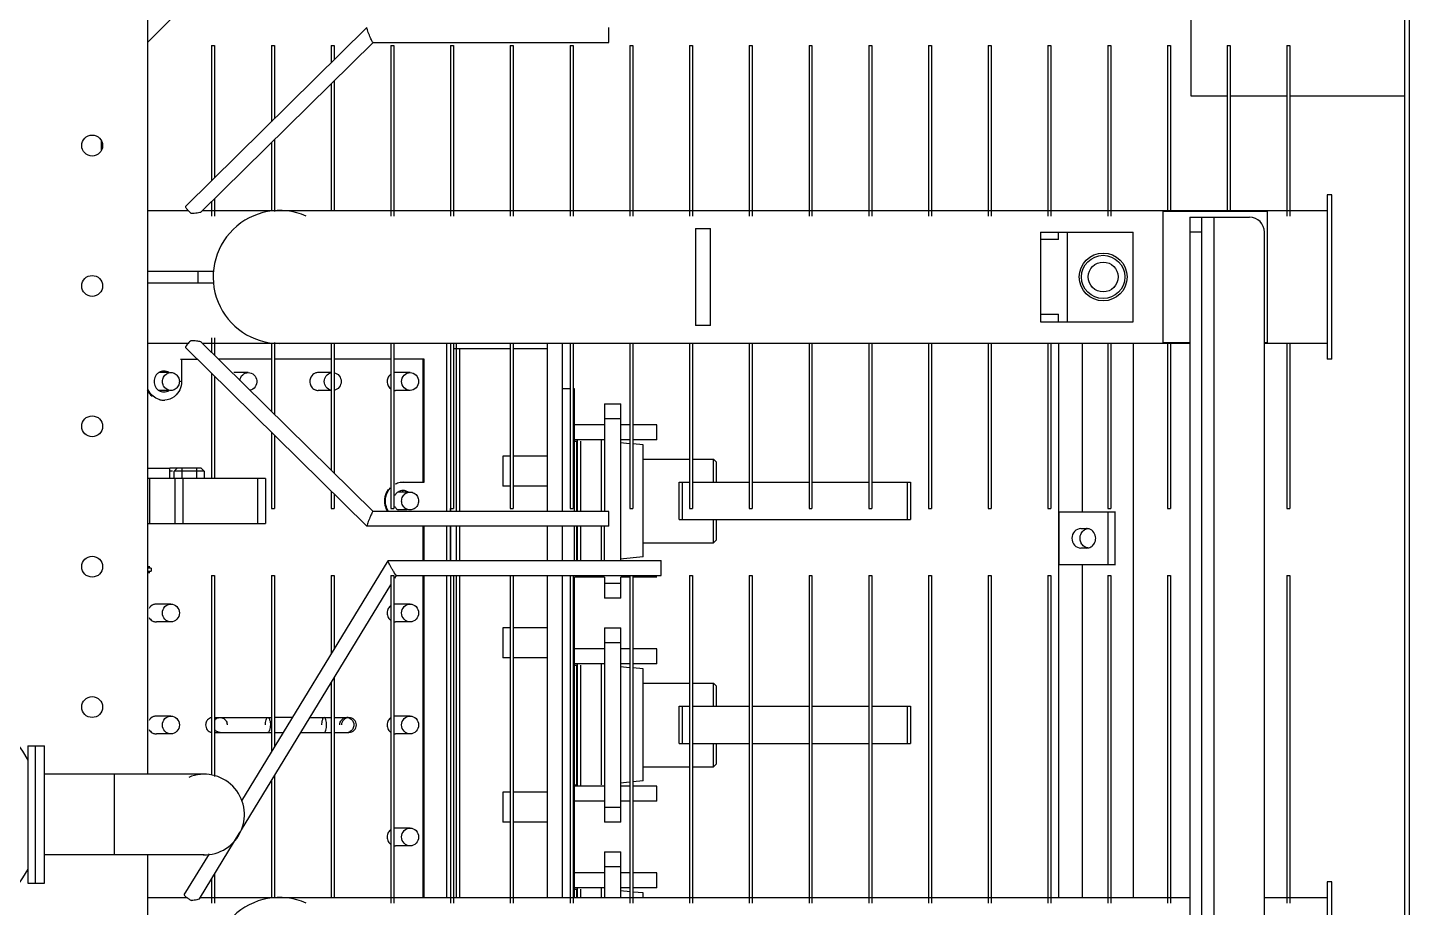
# Model space of a CAD drawing. Header units: millimetres. Extents: x 32496 to 166256, y 3504 to 23939.
# Drawn here: x 46909 to 47835, y 20918 to 21507 of the extents above; entities that cross this region are included whole.
import ezdxf

# ---------------------------------------------------------------- set-up
doc = ezdxf.new("R2010")
doc.units = ezdxf.units.MM
for name, color, linetype in [('FG-S100X100-2232_0', 7, 'Continuous'), ('QIAOJIA_0', 7, 'Continuous'), ('变压器模型_1__0', 7, 'Continuous')]:
    doc.layers.add(name, color=color, linetype=linetype)

msp = doc.modelspace()

# ---------------------------------------------------------------- linework, layer by layer
at = {"layer": 'FG-S100X100-2232_0', "color": 7, "linetype": 'Continuous'}
msp.add_line((47831.64, 19811.888), (47831.64, 22083.888), dxfattribs=at)
at = {"layer": 'FG-S100X100-2232_0', "color": 9, "linetype": 'Continuous'}
msp.add_line((47834.64, 19811.888), (47834.64, 22083.888), dxfattribs=at)
at = {"layer": 'QIAOJIA_0', "color": 7, "linetype": 'Continuous'}
for p, q in [((47688.34, 22026.088), (47688.34, 21461.088)), ((47688.34, 21461.088), (47712.64, 21461.088)), ((47714.64, 21461.088), (47752.64, 21461.088)), ((47754.64, 21461.088), (47831.64, 21461.088))]:
    msp.add_line(p, q, dxfattribs=at)
at = {"layer": '变压器模型_1__0', "color": 6, "linetype": 'Continuous'}
for p, q in [((46989.64, 21551.888), (46989.64, 21006.888)), ((47043.14, 21550.388), (46989.64, 21496.888)), ((47015.13, 21387.131), (47136.582, 21506.849)), ((47136.563, 21506.765), (47136.59, 21506.849)), ((47136.59, 21506.849), (47136.61, 21506.857)), ((47298.64, 21496.857), (47298.64, 21506.856)), ((47025.626, 21383.436), (47140.698, 21496.864)), ((47032.64, 21494.888), (47034.64, 21494.888)), ((47032.64, 21494.888), (47032.64, 21404.391)), ((47034.64, 21494.888), (47034.64, 21406.363)), ((47072.64, 21494.888), (47074.64, 21494.888)), ((47072.64, 21494.888), (47072.64, 21443.82)), ((47074.64, 21494.888), (47074.64, 21445.791)), ((47112.64, 21494.888), (47114.64, 21494.888)), ((47112.64, 21494.888), (47112.64, 21483.249)), ((47114.64, 21494.888), (47114.64, 21485.22)), ((47140.69, 21496.864), (47140.67, 21496.857)), ((47140.679, 21496.857), (47298.64, 21496.857)), ((47140.717, 21496.949), (47140.69, 21496.864)), ((47152.64, 21494.888), (47154.64, 21494.888)), ((47152.64, 21494.888), (47152.64, 21380.638)), ((47154.64, 21494.888), (47154.64, 21380.638)), ((47192.64, 21494.888), (47194.64, 21494.888)), ((47192.64, 21494.888), (47192.64, 21380.638)), ((47194.64, 21494.888), (47194.64, 21380.638)), ((47232.64, 21494.888), (47234.64, 21494.888)), ((47232.64, 21494.888), (47232.64, 21380.638)), ((47234.64, 21494.888), (47234.64, 21380.638)), ((47272.64, 21494.888), (47274.64, 21494.888)), ((47272.64, 21494.888), (47272.64, 21380.638)), ((47274.64, 21494.888), (47274.64, 21380.638)), ((47312.64, 21494.888), (47314.64, 21494.888)), ((47312.64, 21494.888), (47312.64, 21380.638)), ((47314.64, 21494.888), (47314.64, 21380.638)), ((47352.64, 21494.888), (47354.64, 21494.888)), ((47352.64, 21494.888), (47352.64, 21380.638)), ((47354.64, 21494.888), (47354.64, 21380.638)), ((47392.64, 21494.888), (47394.64, 21494.888)), ((47392.64, 21494.888), (47392.64, 21380.638)), ((47394.64, 21494.888), (47394.64, 21380.638)), ((47432.64, 21494.888), (47434.64, 21494.888)), ((47432.64, 21494.888), (47432.64, 21380.638)), ((47434.64, 21494.888), (47434.64, 21380.638)), ((47472.64, 21494.888), (47474.64, 21494.888)), ((47472.64, 21494.888), (47472.64, 21380.638)), ((47474.64, 21494.888), (47474.64, 21380.638)), ((47512.64, 21494.888), (47514.64, 21494.888)), ((47512.64, 21494.888), (47512.64, 21380.638)), ((47514.64, 21494.888), (47514.64, 21380.638)), ((47552.64, 21494.888), (47554.64, 21494.888)), ((47552.64, 21494.888), (47552.64, 21380.638)), ((47554.64, 21494.888), (47554.64, 21380.638)), ((47592.64, 21494.888), (47594.64, 21494.888)), ((47592.64, 21494.888), (47592.64, 21380.638)), ((47594.64, 21494.888), (47594.64, 21380.638)), ((47632.64, 21494.888), (47634.64, 21494.888)), ((47632.64, 21494.888), (47632.64, 21380.638)), ((47634.64, 21494.888), (47634.64, 21380.638)), ((47672.64, 21494.888), (47674.64, 21494.888)), ((47672.64, 21494.888), (47672.64, 21384.388)), ((47674.64, 21494.888), (47674.64, 21383.882)), ((47712.64, 21494.888), (47714.64, 21494.888)), ((47712.64, 21494.888), (47712.64, 21384.388)), ((47714.64, 21494.888), (47714.64, 21383.882)), ((47752.64, 21494.888), (47754.64, 21494.888)), ((47752.64, 21494.888), (47752.64, 21380.638)), ((47754.64, 21494.888), (47754.64, 21380.638)), ((47112.64, 21469.207), (47112.64, 21384.388)), ((47114.64, 21471.179), (47114.64, 21384.388)), ((46958.64, 21431.461), (46958.64, 21424.308)), ((47072.64, 21429.779), (47072.64, 21384.388)), ((47074.64, 21431.75), (47074.64, 21383.838)), ((47034.64, 21392.321), (47034.64, 21380.638)), ((47782.64, 21394.888), (47779.64, 21394.888)), ((47779.64, 21394.888), (47779.64, 21284.888)), ((47782.64, 21284.888), (47782.64, 21394.888)), ((46989.64, 21384.388), (47016.953, 21384.388)), ((47015.126, 21387.128), (47015.097, 21387.034)), ((47025.696, 21383.571), (47025.616, 21383.427)), ((47026.592, 21384.388), (47779.64, 21384.388)), ((47032.64, 21390.35), (47032.64, 21380.638)), ((47669.64, 21383.882), (47739.64, 21383.882)), ((47669.64, 21383.882), (47669.64, 21295.894)), ((47739.64, 21295.894), (47739.64, 21383.882)), ((47356.64, 21372.388), (47366.64, 21372.388)), ((47356.64, 21372.388), (47356.64, 21307.388)), ((47366.64, 21307.388), (47366.64, 21372.388)), ((47687.64, 21379.888), (47727.64, 21379.888)), ((47687.64, 21379.888), (47687.64, 20849.888)), ((47695.64, 20849.888), (47695.64, 21379.888)), ((47587.64, 21369.888), (47649.64, 21369.888)), ((47587.64, 21369.888), (47587.64, 21309.888)), ((47599.64, 21364.888), (47599.64, 21369.888)), ((47605.64, 21309.888), (47605.64, 21369.888)), ((47649.64, 21309.888), (47649.64, 21369.888)), ((47737.64, 20859.888), (47737.64, 21369.888)), ((46989.64, 21343.888), (47033.64, 21343.888)), ((46989.64, 21335.888), (47033.64, 21335.888)), ((47023.64, 21335.888), (47023.64, 21343.888)), ((47587.64, 21309.888), (47649.64, 21309.888)), ((47599.64, 21309.888), (47599.64, 21314.888)), ((47032.64, 21299.138), (47032.64, 21289.426)), ((47034.64, 21299.138), (47034.64, 21287.455)), ((47366.64, 21307.388), (47356.64, 21307.388)), ((47016.953, 21295.388), (46989.64, 21295.388)), ((47015.097, 21292.742), (47015.126, 21292.649)), ((47136.582, 21172.927), (47015.13, 21292.645)), ((47025.617, 21296.349), (47025.696, 21296.206)), ((47140.698, 21182.912), (47025.626, 21296.34)), ((47687.64, 21295.388), (47026.592, 21295.388)), ((47072.64, 21295.388), (47072.64, 21249.998)), ((47074.64, 21295.938), (47074.64, 21248.026)), ((47112.64, 21295.388), (47112.64, 21210.569)), ((47114.64, 21295.388), (47114.64, 21208.598)), ((47152.64, 21295.388), (47152.64, 21184.888)), ((47154.64, 21295.388), (47154.64, 21184.888)), ((47192.64, 21295.388), (47192.64, 21184.888)), ((47194.64, 21295.388), (47194.64, 21184.888)), ((47194.64, 21291.888), (47232.64, 21291.888)), ((47196.64, 21291.888), (47196.64, 21294.888)), ((47232.64, 21295.388), (47232.64, 21184.888)), ((47234.64, 21295.388), (47234.64, 21184.888)), ((47234.64, 21291.888), (47257.64, 21291.888)), ((47257.64, 21182.92), (47257.64, 21295.388)), ((47267.64, 21182.92), (47267.64, 21295.388)), ((47272.64, 21295.388), (47272.64, 21184.888)), ((47274.64, 21295.388), (47274.64, 21184.888)), ((47312.64, 21295.388), (47312.64, 21184.888)), ((47314.64, 21295.388), (47314.64, 21184.888)), ((47352.64, 21295.388), (47352.64, 21184.888)), ((47354.64, 21295.388), (47354.64, 21184.888)), ((47392.64, 21295.388), (47392.64, 21184.888)), ((47394.64, 21295.388), (47394.64, 21184.888)), ((47432.64, 21295.388), (47432.64, 21184.888)), ((47434.64, 21295.388), (47434.64, 21184.888)), ((47472.64, 21295.388), (47472.64, 21184.888)), ((47474.64, 21295.388), (47474.64, 21184.888)), ((47512.64, 21295.388), (47512.64, 21184.888)), ((47514.64, 21295.388), (47514.64, 21184.888)), ((47552.64, 21295.388), (47552.64, 21184.888)), ((47554.64, 21295.388), (47554.64, 21184.888)), ((47592.64, 21295.388), (47592.64, 21184.888)), ((47594.64, 21295.388), (47594.64, 21184.888)), ((47599.64, 21295.388), (47599.64, 20924.388)), ((47632.64, 21295.388), (47632.64, 21184.888)), ((47634.64, 21295.388), (47634.64, 21184.888)), ((47649.64, 21295.388), (47649.64, 20924.388)), ((47687.64, 21295.894), (47669.64, 21295.894)), ((47672.64, 21295.388), (47672.64, 21184.888)), ((47674.64, 21295.388), (47674.64, 21184.888)), ((47739.64, 21295.894), (47737.64, 21295.894)), ((47779.64, 21295.388), (47737.64, 21295.388)), ((47752.64, 21295.388), (47752.64, 21184.888)), ((47754.64, 21295.388), (47754.64, 21184.888)), ((47011.777, 21284.888), (47022.999, 21284.888)), ((47012.448, 21284.888), (47012.448, 21269.888)), ((47072.64, 21284.888), (47037.244, 21284.888)), ((47112.64, 21284.888), (47074.64, 21284.888)), ((47152.64, 21284.888), (47114.64, 21284.888)), ((47174.951, 21284.888), (47154.64, 21284.888)), ((47174.28, 21202.388), (47174.28, 21284.888)), ((47174.951, 21202.388), (47174.951, 21284.888)), ((47782.64, 21284.888), (47779.64, 21284.888)), ((47003.367, 21275.888), (46997.307, 21275.888)), ((47000.002, 21276.888), (47000.673, 21276.888)), ((47032.64, 21275.385), (47032.64, 21204.888)), ((47034.64, 21273.414), (47034.64, 21204.888)), ((47057.182, 21275.888), (47047.453, 21275.888)), ((47112.64, 21275.888), (47103.976, 21275.888)), ((47165.517, 21275.888), (47155.789, 21275.888)), ((47003.374, 21263.888), (46997.3, 21263.888)), ((47000.002, 21262.888), (47000.673, 21262.888)), ((47112.64, 21263.888), (47103.976, 21263.888)), ((47165.517, 21263.888), (47155.789, 21263.888)), ((47272.64, 21264.888), (47267.64, 21264.888)), ((47275.64, 21264.888), (47274.64, 21264.888)), ((47275.64, 21182.92), (47275.64, 21264.888)), ((47000.002, 21257.388), (47000.673, 21257.388)), ((47295.64, 21254.888), (47306.64, 21254.888)), ((47295.64, 21254.888), (47295.64, 21182.92)), ((47306.64, 21149.928), (47306.64, 21254.888)), ((47072.64, 21235.956), (47072.64, 21184.888)), ((47074.64, 21233.985), (47074.64, 21184.888)), ((47295.64, 21240.888), (47275.64, 21240.888)), ((47312.64, 21240.888), (47306.64, 21240.888)), ((47330.64, 21240.888), (47314.64, 21240.888)), ((47330.64, 21230.888), (47330.64, 21240.888)), ((47295.64, 21230.888), (47275.64, 21230.888)), ((47275.64, 21229.888), (47276.89, 21229.888)), ((47276.89, 21229.888), (47276.89, 21182.92)), ((47277.64, 21182.92), (47277.64, 21230.317)), ((47312.64, 21228.254), (47306.301, 21228.863)), ((47312.64, 21230.888), (47306.64, 21230.888)), ((47330.64, 21230.888), (47314.64, 21230.888)), ((47321.64, 21227.388), (47314.64, 21228.061)), ((47321.64, 21152.388), (47321.64, 21227.388)), ((47232.64, 21219.888), (47227.64, 21219.888)), ((47227.64, 21219.888), (47227.64, 21199.888)), ((47257.64, 21219.888), (47234.64, 21219.888)), ((47321.64, 21217.888), (47352.64, 21217.888)), ((47354.64, 21217.888), (47368.64, 21217.888)), ((47368.64, 21202.388), (47368.64, 21217.888)), ((47370.64, 21215.888), (47368.64, 21217.888)), ((47370.64, 21202.388), (47370.64, 21215.888)), ((46989.64, 21211.888), (47004.64, 21211.888)), ((47004.64, 21204.888), (47004.64, 21211.888)), ((47006.498, 21209.888), (47004.64, 21209.888)), ((47025.64, 21211.888), (47004.66, 21211.888)), ((47007.64, 21209.888), (47009.64, 21211.888)), ((47027.64, 21209.888), (47007.64, 21209.888)), ((47007.64, 21204.888), (47007.64, 21209.888)), ((47027.64, 21209.888), (47025.64, 21211.888)), ((47027.64, 21209.888), (47027.64, 21204.888)), ((47068.64, 21204.888), (46989.64, 21204.888)), ((47068.64, 21204.888), (47068.64, 21174.888)), ((47160.15, 21202.388), (47174.951, 21202.388)), ((47160.15, 21196.888), (47160.821, 21196.888)), ((47232.64, 21199.888), (47227.64, 21199.888)), ((47257.64, 21199.888), (47234.64, 21199.888)), ((47345.64, 21202.388), (47352.64, 21202.388)), ((47345.64, 21177.388), (47345.64, 21202.388)), ((47354.64, 21202.388), (47392.64, 21202.388)), ((47394.64, 21202.388), (47432.64, 21202.388)), ((47434.64, 21202.388), (47472.64, 21202.388)), ((47474.64, 21202.388), (47500.64, 21202.388)), ((47500.64, 21202.388), (47500.64, 21177.388)), ((47112.64, 21196.528), (47112.64, 21184.888)), ((47114.64, 21194.556), (47114.64, 21184.888)), ((47163.516, 21195.888), (47157.455, 21195.888)), ((47072.64, 21184.888), (47074.64, 21184.888)), ((47112.64, 21184.888), (47114.64, 21184.888)), ((47298.64, 21182.92), (47140.679, 21182.92)), ((47140.703, 21182.906), (47140.685, 21182.913)), ((47140.717, 21182.828), (47140.703, 21182.906)), ((47152.64, 21184.888), (47154.64, 21184.888)), ((47163.522, 21183.888), (47157.448, 21183.888)), ((47192.64, 21184.888), (47194.64, 21184.888)), ((47192.682, 21184.888), (47192.682, 21182.92)), ((47232.64, 21184.888), (47234.64, 21184.888)), ((47272.64, 21184.888), (47274.64, 21184.888)), ((47298.64, 21172.92), (47298.64, 21182.92)), ((47312.64, 21184.888), (47314.64, 21184.888)), ((47352.64, 21184.888), (47354.64, 21184.888)), ((47392.64, 21184.888), (47394.64, 21184.888)), ((47432.64, 21184.888), (47434.64, 21184.888)), ((47472.64, 21184.888), (47474.64, 21184.888)), ((47512.64, 21184.888), (47514.64, 21184.888)), ((47552.64, 21184.888), (47554.64, 21184.888)), ((47592.64, 21184.888), (47594.64, 21184.888)), ((47637.64, 21182.388), (47600.167, 21182.388)), ((47600.167, 21147.388), (47600.167, 21182.388)), ((47632.64, 21184.888), (47634.64, 21184.888)), ((47633.057, 21147.388), (47633.057, 21182.388)), ((47637.64, 21146.888), (47637.64, 21182.888)), ((47672.64, 21184.888), (47674.64, 21184.888)), ((47752.64, 21184.888), (47754.64, 21184.888)), ((46989.64, 21174.888), (47068.64, 21174.888)), ((47136.563, 21173.012), (47136.576, 21172.933)), ((47136.576, 21172.933), (47136.594, 21172.926)), ((47298.64, 21172.92), (47136.601, 21172.92)), ((47174.28, 21149.928), (47174.28, 21172.92)), ((47174.951, 21149.928), (47174.951, 21172.92)), ((47192.682, 21172.92), (47192.682, 21149.928)), ((47257.64, 21149.928), (47257.64, 21172.92)), ((47267.64, 21149.928), (47267.64, 21172.92)), ((47275.64, 21149.928), (47275.64, 21172.92)), ((47276.89, 21172.92), (47276.89, 21150.246)), ((47277.64, 21149.888), (47277.64, 21172.92)), ((47295.64, 21149.928), (47295.64, 21172.92)), ((47345.64, 21177.388), (47500.64, 21177.388)), ((47368.64, 21161.888), (47368.64, 21177.388)), ((47370.64, 21163.888), (47370.64, 21177.388)), ((47614.733, 21171.388), (47618.491, 21171.388)), ((47321.64, 21161.888), (47368.64, 21161.888)), ((47370.64, 21163.888), (47368.64, 21161.888)), ((47321.64, 21152.388), (47306.301, 21150.913)), ((47618.491, 21158.388), (47614.733, 21158.388)), ((46991.178, 21145.888), (46989.831, 21145.888)), ((46989.973, 21141.888), (46991.167, 21141.888)), ((46992.14, 21144.888), (46992.14, 21142.888)), ((47052.8, 20989.138), (47150.806, 21149.836)), ((47150.806, 21149.836), (47150.871, 21149.928)), ((47150.858, 21149.928), (47333.64, 21149.928)), ((47333.64, 21139.928), (47333.64, 21149.927)), ((47600.167, 21146.888), (47599.64, 21146.888)), ((47600.167, 21147.388), (47637.64, 21147.388)), ((47032.64, 21139.888), (47034.64, 21139.888)), ((47032.64, 21139.888), (47032.64, 21006.888)), ((47034.64, 21139.888), (47034.64, 21005.496)), ((47052.619, 20969.731), (47152.64, 21133.733)), ((47072.64, 21139.888), (47074.64, 21139.888)), ((47072.64, 21139.888), (47072.64, 21021.669)), ((47074.64, 21139.888), (47074.64, 21024.948)), ((47112.64, 21139.888), (47114.64, 21139.888)), ((47112.64, 21139.888), (47112.64, 21087.256)), ((47114.64, 21139.888), (47114.64, 21090.535)), ((47152.64, 21139.888), (47154.64, 21139.888)), ((47152.64, 21139.888), (47152.64, 20920.638)), ((47154.64, 21139.888), (47154.64, 20920.638)), ((47155.376, 21138.219), (47156.474, 21140.019)), ((47156.474, 21140.019), (47156.409, 21139.928)), ((47156.422, 21139.928), (47192.64, 21139.928)), ((47174.28, 20924.388), (47174.28, 21139.928)), ((47174.951, 20924.388), (47174.951, 21139.928)), ((47192.64, 21139.888), (47194.64, 21139.888)), ((47192.64, 21139.888), (47192.64, 20920.638)), ((47194.64, 21139.928), (47232.64, 21139.928)), ((47194.64, 21139.888), (47194.64, 20920.638)), ((47232.64, 21139.888), (47234.64, 21139.888)), ((47232.64, 21139.888), (47232.64, 20920.638)), ((47234.64, 21139.928), (47272.64, 21139.928)), ((47234.64, 21139.888), (47234.64, 20920.638)), ((47257.64, 20924.388), (47257.64, 21139.928)), ((47267.64, 20924.388), (47267.64, 21139.928)), ((47272.64, 21139.888), (47274.64, 21139.888)), ((47272.64, 21139.888), (47272.64, 20920.638)), ((47274.64, 21139.928), (47312.64, 21139.928)), ((47274.64, 21139.888), (47274.64, 20920.638)), ((47295.64, 21138.888), (47275.64, 21138.888)), ((47275.64, 20924.388), (47275.64, 21138.888)), ((47295.64, 21138.888), (47295.64, 21124.888)), ((47312.64, 21138.888), (47306.64, 21138.888)), ((47306.64, 21124.888), (47306.64, 21138.888)), ((47312.64, 21139.888), (47314.64, 21139.888)), ((47312.64, 21139.888), (47312.64, 20920.638)), ((47314.64, 21139.928), (47333.64, 21139.928)), ((47314.64, 21139.888), (47314.64, 20920.638)), ((47330.64, 21138.888), (47314.64, 21138.888)), ((47352.64, 21139.888), (47354.64, 21139.888)), ((47352.64, 21139.888), (47352.64, 20920.638)), ((47354.64, 21139.888), (47354.64, 20920.638)), ((47392.64, 21139.888), (47394.64, 21139.888)), ((47392.64, 21139.888), (47392.64, 20920.638)), ((47394.64, 21139.888), (47394.64, 20920.638)), ((47432.64, 21139.888), (47434.64, 21139.888)), ((47432.64, 21139.888), (47432.64, 20920.638)), ((47434.64, 21139.888), (47434.64, 20920.638)), ((47472.64, 21139.888), (47474.64, 21139.888)), ((47472.64, 21139.888), (47472.64, 20920.638)), ((47474.64, 21139.888), (47474.64, 20920.638)), ((47512.64, 21139.888), (47514.64, 21139.888)), ((47512.64, 21139.888), (47512.64, 20920.638)), ((47514.64, 21139.888), (47514.64, 20920.638)), ((47552.64, 21139.888), (47554.64, 21139.888)), ((47552.64, 21139.888), (47552.64, 20920.638)), ((47554.64, 21139.888), (47554.64, 20920.638)), ((47592.64, 21139.888), (47594.64, 21139.888)), ((47592.64, 21139.888), (47592.64, 20920.638)), ((47594.64, 21139.888), (47594.64, 20920.638)), ((47632.64, 21139.888), (47634.64, 21139.888)), ((47632.64, 21139.888), (47632.64, 20920.638)), ((47634.64, 21139.888), (47634.64, 20920.638)), ((47672.64, 21139.888), (47674.64, 21139.888)), ((47672.64, 21139.888), (47672.64, 20920.638)), ((47674.64, 21139.888), (47674.64, 20920.638)), ((47752.64, 21139.888), (47754.64, 21139.888)), ((47752.64, 21139.888), (47752.64, 20920.638)), ((47754.64, 21139.888), (47754.64, 20920.638)), ((47306.64, 21124.888), (47295.64, 21124.888)), ((47005.369, 21120.888), (46995.64, 21120.888)), ((47165.517, 21120.888), (47155.789, 21120.888)), ((47005.369, 21108.888), (46995.64, 21108.888)), ((47165.517, 21108.888), (47155.789, 21108.888)), ((47232.64, 21104.888), (47227.64, 21104.888)), ((47227.64, 21104.888), (47227.64, 21084.888)), ((47257.64, 21104.888), (47234.64, 21104.888)), ((47295.64, 21104.888), (47306.64, 21104.888)), ((47295.64, 21104.888), (47295.64, 20974.888)), ((47306.64, 20974.888), (47306.64, 21104.888)), ((47295.64, 21090.888), (47275.64, 21090.888)), ((47312.64, 21090.888), (47306.64, 21090.888)), ((47330.64, 21090.888), (47314.64, 21090.888)), ((47330.64, 21080.888), (47330.64, 21090.888)), ((47232.64, 21084.888), (47227.64, 21084.888)), ((47257.64, 21084.888), (47234.64, 21084.888)), ((47295.64, 21080.888), (47275.64, 21080.888)), ((47275.64, 21079.888), (47276.89, 21079.888)), ((47276.89, 21079.888), (47276.89, 20999.888)), ((47277.64, 20999.464), (47277.64, 21080.317)), ((47312.64, 21078.254), (47306.301, 21078.863)), ((47312.64, 21080.888), (47306.64, 21080.888)), ((47330.64, 21080.888), (47314.64, 21080.888)), ((47321.64, 21077.388), (47314.64, 21078.061)), ((47321.64, 21002.388), (47321.64, 21077.388)), ((47112.64, 21068.145), (47112.64, 20924.388)), ((47114.64, 21071.425), (47114.64, 20924.388)), ((47321.64, 21067.888), (47352.64, 21067.888)), ((47354.64, 21067.888), (47368.64, 21067.888)), ((47368.64, 21052.388), (47368.64, 21067.888)), ((47370.64, 21065.888), (47368.64, 21067.888)), ((47370.64, 21052.388), (47370.64, 21065.888)), ((47345.64, 21052.388), (47352.64, 21052.388)), ((47345.64, 21027.388), (47345.64, 21052.388)), ((47354.64, 21052.388), (47392.64, 21052.388)), ((47394.64, 21052.388), (47432.64, 21052.388)), ((47434.64, 21052.388), (47472.64, 21052.388)), ((47474.64, 21052.388), (47500.64, 21052.388)), ((47500.64, 21052.388), (47500.64, 21027.388)), ((47005.369, 21045.888), (46995.64, 21045.888)), ((47034.64, 21044.888), (47072.64, 21044.888)), ((47086.801, 21044.888), (47074.64, 21044.888)), ((47098.456, 21044.888), (47112.64, 21044.888)), ((47114.64, 21044.888), (47124.556, 21044.888)), ((47165.517, 21045.888), (47155.789, 21045.888)), ((47005.369, 21033.888), (46995.64, 21033.888)), ((47034.64, 21034.888), (47072.64, 21034.888)), ((47074.64, 21034.888), (47080.702, 21034.888)), ((47092.357, 21034.888), (47112.64, 21034.888)), ((47114.64, 21034.888), (47124.556, 21034.888)), ((47165.517, 21033.888), (47155.789, 21033.888)), ((46909.64, 21025.888), (46920.64, 21025.888)), ((46909.64, 21025.888), (46909.64, 20933.888)), ((46914.64, 20933.888), (46914.64, 21025.888)), ((46920.64, 20933.888), (46920.64, 21025.888)), ((47345.64, 21027.388), (47352.64, 21027.388)), ((47354.64, 21027.388), (47392.64, 21027.388)), ((47368.64, 21011.888), (47368.64, 21027.388)), ((47370.64, 21013.888), (47370.64, 21027.388)), ((47394.64, 21027.388), (47432.64, 21027.388)), ((47434.64, 21027.388), (47472.64, 21027.388)), ((47474.64, 21027.388), (47500.64, 21027.388)), ((47321.64, 21011.888), (47352.64, 21011.888)), ((47354.64, 21011.888), (47368.64, 21011.888)), ((47370.64, 21013.888), (47368.64, 21011.888)), ((47027.64, 21006.888), (46920.64, 21006.888)), ((47072.64, 21002.558), (47072.64, 20924.388)), ((47074.64, 21005.837), (47074.64, 20923.838)), ((47321.64, 21002.388), (47314.64, 21001.715)), ((47232.64, 20994.888), (47227.64, 20994.888)), ((47227.64, 20994.888), (47227.64, 20974.888)), ((47257.64, 20994.888), (47234.64, 20994.888)), ((47275.64, 20999.888), (47276.89, 20999.888)), ((47295.64, 20998.888), (47275.64, 20998.888)), ((47312.64, 21001.523), (47306.301, 21000.913)), ((47312.64, 20998.888), (47306.64, 20998.888)), ((47330.64, 20998.888), (47314.64, 20998.888)), ((47330.64, 20988.888), (47330.64, 20998.888)), ((47295.64, 20988.888), (47275.64, 20988.888)), ((47312.64, 20988.888), (47306.64, 20988.888)), ((47330.64, 20988.888), (47314.64, 20988.888)), ((47232.64, 20974.888), (47227.64, 20974.888)), ((47257.64, 20974.888), (47234.64, 20974.888)), ((47306.64, 20974.888), (47295.64, 20974.888)), ((47024.467, 20923.571), (47051.759, 20968.32)), ((47165.517, 20970.888), (47155.789, 20970.888)), ((47165.517, 20958.888), (47155.789, 20958.888)), ((47027.64, 20952.888), (46920.64, 20952.888)), ((46989.64, 20952.888), (46989.64, 20407.888)), ((47014.35, 20926.092), (47031.198, 20953.718)), ((47295.64, 20954.888), (47306.64, 20954.888)), ((47295.64, 20954.888), (47295.64, 20924.388)), ((47306.64, 20924.388), (47306.64, 20954.888)), ((47034.64, 20940.25), (47034.64, 20920.638)), ((47295.64, 20940.888), (47275.64, 20940.888)), ((47312.64, 20940.888), (47306.64, 20940.888)), ((47330.64, 20940.888), (47314.64, 20940.888)), ((47330.64, 20930.888), (47330.64, 20940.888)), ((46909.64, 20933.888), (46920.64, 20933.888)), ((47032.64, 20936.971), (47032.64, 20920.638)), ((47295.64, 20930.888), (47275.64, 20930.888)), ((47275.64, 20929.888), (47276.89, 20929.888)), ((47276.89, 20929.888), (47276.89, 20924.388)), ((47277.64, 20924.388), (47277.64, 20930.317)), ((47313.008, 20928.218), (47306.301, 20928.863)), ((47312.64, 20930.888), (47306.64, 20930.888)), ((47330.64, 20930.888), (47314.64, 20930.888)), ((47782.64, 20934.888), (47779.64, 20934.888)), ((47779.64, 20934.888), (47779.64, 20824.888)), ((47782.64, 20824.888), (47782.64, 20934.888)), ((46989.64, 20924.388), (47016.039, 20924.388)), ((47024.467, 20924.388), (47687.64, 20924.388)), ((47321.64, 20927.388), (47314.99, 20928.028)), ((47321.64, 20924.388), (47321.64, 20927.388)), ((47737.64, 20924.388), (47779.64, 20924.388))]:
    msp.add_line(p, q, dxfattribs=at)
at = {"layer": '变压器模型_1__0', "color": 9, "linetype": 'Continuous'}
for p, q in [((47703.64, 21379.888), (47703.64, 20849.888)), ((47599.64, 21364.888), (47587.64, 21364.888)), ((47695.64, 21369.888), (47687.64, 21369.888)), ((47587.64, 21314.888), (47599.64, 21314.888)), ((47190.024, 21182.92), (47190.024, 21295.388)), ((47196.7, 21182.92), (47196.7, 21291.888)), ((47198.713, 21291.888), (47198.713, 21182.92)), ((47615.64, 21295.388), (47615.64, 21182.888)), ((47012.448, 21269.888), (47011.777, 21269.888)), ((47306.64, 21244.888), (47295.64, 21244.888)), ((47279.584, 21229.888), (47279.584, 21182.92)), ((47293.64, 21182.92), (47293.64, 21230.888)), ((47012.64, 21211.888), (47012.64, 21204.888)), ((47022.64, 21204.888), (47022.64, 21211.888)), ((46991.001, 21204.888), (46991.001, 21174.888)), ((47008.279, 21174.888), (47008.279, 21204.888)), ((47013.264, 21204.888), (47013.264, 21174.888)), ((47063.64, 21174.888), (47063.64, 21204.888)), ((47347.64, 21202.388), (47347.64, 21177.388)), ((47498.64, 21177.388), (47498.64, 21202.388)), ((47192.45, 21184.888), (47192.45, 21182.92)), ((47190.024, 21149.928), (47190.024, 21172.92)), ((47192.45, 21172.92), (47192.45, 21149.928)), ((47196.7, 21149.928), (47196.7, 21172.92)), ((47198.713, 21172.92), (47198.713, 21149.928)), ((47279.584, 21172.92), (47279.584, 21149.928)), ((47293.64, 21149.888), (47293.64, 21172.92)), ((46992.14, 21144.888), (46989.64, 21144.888)), ((46989.64, 21142.888), (46992.14, 21142.888)), ((47615.64, 21146.888), (47615.64, 20924.388)), ((47190.024, 20924.388), (47190.024, 21139.928)), ((47196.7, 20924.388), (47196.7, 21139.928)), ((47198.713, 21139.928), (47198.713, 20924.388)), ((47295.64, 21134.888), (47306.64, 21134.888)), ((47306.64, 21094.888), (47295.64, 21094.888)), ((47279.584, 21079.888), (47279.584, 20998.888)), ((47293.64, 20999.888), (47293.64, 21080.888)), ((47347.64, 21052.388), (47347.64, 21027.388)), ((47498.64, 21027.388), (47498.64, 21052.388)), ((46967.64, 20952.888), (46967.64, 21006.888)), ((47295.64, 20984.888), (47306.64, 20984.888)), ((47306.64, 20944.888), (47295.64, 20944.888)), ((47279.584, 20929.888), (47279.584, 20924.388)), ((47293.64, 20924.388), (47293.64, 20930.888))]:
    msp.add_line(p, q, dxfattribs=at)
at = {"layer": '变压器模型_1__0', "color": 6, "linetype": 'Continuous'}
for centre, radius in [((46952.64, 21427.888), 7), ((47629.64, 21339.888), 16), ((47629.64, 21339.888), 14.5), ((47629.64, 21339.888), 10), ((46952.64, 21333.888), 7), ((46952.64, 21239.888), 7), ((46952.64, 21145.888), 7), ((46952.64, 21051.888), 7)]:
    msp.add_circle(centre, radius, dxfattribs=at)
for centre, radius, start, end in [((47042.673, 21407.328), 34.469, 221.708909, 224.157653), ((47043.96, 21408.508), 36.214, 224.079568, 226.258485), ((47078.14, 21339.888), 44.5, 66.456012, 270), ((47727.64, 21369.888), 10, 0, 90), ((47043.298, 21271.899), 35.301, 133.673307, 138.299755), ((47001.109, 21270.051), 6.995, 142.970751, 151.400174), ((47001.016, 21270.123), 6.877, 132.429339, 142.981642), ((47000.803, 21270.355), 6.561, 122.278648, 132.426407), ((47104.027, 21270.368), 5.525, 101.385332, 110.791442), ((47001.117, 21269.732), 7.004, 208.172118, 217.041894), ((47001.018, 21269.655), 6.879, 217.031037, 227.603898), ((47000.796, 21269.412), 6.55, 227.604542, 238.087212), ((47104.026, 21269.409), 5.524, 238.186108, 249.335171), ((47104.027, 21269.409), 5.525, 249.318955, 258.609309), ((47000.667, 21268.48), 11.091, 253.387584, 256.573222), ((47000.673, 21268.544), 11.154, 256.618685, 269.995126), ((47000.672, 21268.565), 11.176, 270.000056, 273.296902), ((47000.427, 21269.085), 11.748, 306.972766, 309.718251), ((47160.906, 21190.938), 11.457, 100.301509, 117.537987), ((47160.856, 21191.166), 11.224, 96.882196, 100.260329), ((47160.826, 21191.445), 10.944, 90.02608, 96.897863), ((47161.257, 21190.051), 6.995, 142.970751, 151.400174), ((47161.164, 21190.123), 6.877, 132.429339, 142.981642), ((47160.951, 21190.355), 6.561, 122.278648, 132.426407), ((47161.265, 21189.732), 7.004, 208.172118, 217.041894), ((47161.166, 21189.655), 6.879, 217.031037, 227.603898), ((47160.944, 21189.412), 6.55, 227.604542, 238.087212), ((47620.276, 21165.396), 5.999, 106.560627, 121.512938), ((47618.486, 21165.74), 5.648, 80.96965, 89.947418), ((47618.448, 21165.487), 5.904, 73.438722, 80.986077), ((47620.777, 21164.798), 6.659, 201.758565, 208.445265), ((47618.486, 21164.036), 5.648, 270.052551, 279.029932), ((46995.692, 21115.368), 5.525, 101.385332, 110.791442), ((46995.69, 21114.409), 5.524, 238.186108, 249.335171), ((46995.692, 21114.409), 5.525, 249.318955, 258.609309), ((46839.64, 20979.888), 79, 27.527033, 332.472967), ((46995.692, 21040.368), 5.525, 101.385332, 110.791442), ((47033.271, 21040.265), 4.628, 58.545956, 72.204298), ((47124.588, 21039.888), 5, 270, 180), ((46995.69, 21039.409), 5.524, 238.186108, 249.335171), ((46995.692, 21039.409), 5.525, 249.318955, 258.609309), ((47035.012, 20950.596), 32.411, 238.855146, 240.594711), ((47078.14, 20879.888), 44.5, 66.456012, 270)]:
    msp.add_arc(centre, radius, start, end, dxfattribs=at)
at = {"layer": '变压器模型_1__0', "color": 9, "linetype": 'Continuous'}
for centre, radius, start, end in [((47123.188, 21040.268), 4.625, 107.428873, 121.33238), ((47123.136, 21040.531), 4.357, 81.882354, 89.957982), ((47122.729, 21039.961), 5.103, 22.253539, 28.397601), ((47123.102, 21039.465), 4.58, 279.551754, 288.09477), ((47123.09, 21039.506), 4.622, 288.082082, 301.335849), ((47027.64, 20979.888), 27, 268.75, 112.5)]:
    msp.add_arc(centre, radius, start, end, dxfattribs=at)
at = {"layer": '变压器模型_1__0', "color": 6, "linetype": 'Continuous'}
for points, knots in [([(47138.64, 21500.903), (47138.128, 21502.111), (47137.434, 21503.794), (47136.813, 21505.759), (47136.563, 21506.498), (47136.563, 21506.765)], [0, 0, 0, 0, 0.6322754, 0.8715361, 1, 1, 1, 1]), ([(47140.677, 21496.859), (47140.54, 21496.864), (47140.318, 21497.422), (47139.852, 21498.133), (47139.282, 21499.443), (47138.86, 21500.382), (47138.64, 21500.903)], [0, 0, 0, 0, 0.0908729, 0.3103494, 0.6269647, 1, 1, 1, 1]), ([(47015.097, 21387.034), (47015.097, 21386.902), (47015.269, 21386.558), (47015.839, 21385.658), (47016.466, 21384.928), (47016.941, 21384.394)], [0, 0, 0, 0, 0.1223921, 0.338512, 1, 1, 1, 1]), ([(47025.622, 21383.436), (47025.365, 21383.188), (47024.412, 21382.951), (47022.896, 21382.627), (47020.969, 21382.423), (47019.618, 21382.356), (47018.921, 21382.345)], [0, 0, 0, 0, 0.1565987, 0.4054081, 0.6942075, 1, 1, 1, 1]), ([(47015.624, 21293.758), (47015.546, 21293.648), (47015.345, 21293.331), (47015.097, 21292.99), (47015.097, 21292.742)], [0, 0, 0, 0, 0.3546255, 1, 1, 1, 1]), ([(47016.941, 21295.382), (47016.81, 21295.235), (47016.352, 21294.71), (47015.913, 21294.167), (47015.624, 21293.758)], [0, 0, 0, 0, 0.2823217, 1, 1, 1, 1]), ([(47018.921, 21297.432), (47020.088, 21297.412), (47022.177, 21297.247), (47024.286, 21296.936), (47025.157, 21296.597)], [0, 0, 0, 0, 0.5554334, 1, 1, 1, 1]), ([(47000.48, 21266.879), (46999.988, 21267.781), (46999.455, 21269.864), (46999.973, 21271.951), (47000.458, 21272.857)], [0, 0, 0, 0, 0.4999467, 1, 1, 1, 1]), ([(47000.458, 21272.857), (47000.935, 21273.748), (47002.351, 21275.303), (47004.384, 21275.888), (47005.369, 21275.888)], [0, 0, 0, 0, 0.5065968, 1, 1, 1, 1]), ([(47005.369, 21275.888), (47006.347, 21275.888), (47008.365, 21275.312), (47009.778, 21273.779), (47010.259, 21272.897)], [0, 0, 0, 0, 0.4934912, 1, 1, 1, 1]), ([(47010.259, 21272.897), (47010.75, 21271.995), (47011.284, 21269.912), (47010.766, 21267.825), (47010.281, 21266.92)], [0, 0, 0, 0, 0.4999467, 1, 1, 1, 1]), ([(47051.575, 21270.641), (47051.742, 21272.026), (47053.016, 21274.744), (47055.839, 21275.888), (47057.182, 21275.888)], [0, 0, 0, 0, 0.5096374, 1, 1, 1, 1]), ([(47057.182, 21275.888), (47058.55, 21275.888), (47061.43, 21274.681), (47063.309, 21270.507), (47062.216, 21266.058), (47059.627, 21264.29), (47058.274, 21264.004)], [0, 0, 0, 0, 0.2439695, 0.4977325, 0.7534183, 1, 1, 1, 1]), ([(47099.086, 21272.897), (47098.595, 21271.995), (47098.061, 21269.912), (47098.579, 21267.825), (47099.064, 21266.92)], [0, 0, 0, 0, 0.4999467, 1, 1, 1, 1]), ([(47112.604, 21264.005), (47111.341, 21264.274), (47108.913, 21265.844), (47107.615, 21269.887), (47108.913, 21273.932), (47111.34, 21275.502), (47112.604, 21275.771)], [0, 0, 0, 0, 0.24559, 0.4999704, 0.7543586, 1, 1, 1, 1]), ([(47114.669, 21275.798), (47115.959, 21275.558), (47118.466, 21274.004), (47119.81, 21269.889), (47118.466, 21265.774), (47115.96, 21264.219), (47114.67, 21263.978)], [0, 0, 0, 0, 0.2454984, 0.4999708, 0.7544517, 1, 1, 1, 1]), ([(47150.899, 21272.897), (47150.407, 21271.995), (47149.874, 21269.912), (47150.392, 21267.825), (47150.877, 21266.92)], [0, 0, 0, 0, 0.4999467, 1, 1, 1, 1]), ([(47165.517, 21263.888), (47164.062, 21263.888), (47160.989, 21265.276), (47159.292, 21269.888), (47160.988, 21274.499), (47164.061, 21275.888), (47165.517, 21275.888)], [0, 0, 0, 0, 0.2447912, 0.4999735, 0.7551702, 1, 1, 1, 1]), ([(47165.517, 21275.888), (47166.973, 21275.888), (47170.046, 21274.5), (47171.742, 21269.889), (47170.046, 21265.277), (47166.973, 21263.888), (47165.517, 21263.888)], [0, 0, 0, 0, 0.2447912, 0.4999735, 0.7551702, 1, 1, 1, 1]), ([(47005.369, 21263.888), (47004.391, 21263.888), (47002.374, 21264.464), (47000.96, 21265.998), (47000.48, 21266.879)], [0, 0, 0, 0, 0.4934912, 1, 1, 1, 1]), ([(47010.281, 21266.92), (47009.803, 21266.028), (47008.387, 21264.473), (47006.354, 21263.888), (47005.369, 21263.888)], [0, 0, 0, 0, 0.5065968, 1, 1, 1, 1]), ([(47012.448, 21269.888), (47012.448, 21268.021), (47011.655, 21264.28), (47009.342, 21261.218), (47007.934, 21260.049)], [0, 0, 0, 0, 0.5050451, 1, 1, 1, 1]), ([(47160.606, 21192.857), (47161.083, 21193.748), (47162.499, 21195.303), (47164.532, 21195.888), (47165.517, 21195.888)], [0, 0, 0, 0, 0.5065968, 1, 1, 1, 1]), ([(47165.517, 21195.888), (47166.495, 21195.888), (47168.513, 21195.312), (47169.927, 21193.779), (47170.407, 21192.897)], [0, 0, 0, 0, 0.4934912, 1, 1, 1, 1]), ([(47170.407, 21192.897), (47170.899, 21191.995), (47171.432, 21189.912), (47170.914, 21187.825), (47170.429, 21186.92)], [0, 0, 0, 0, 0.4999467, 1, 1, 1, 1]), ([(47138.64, 21178.874), (47138.128, 21177.665), (47137.437, 21175.982), (47136.808, 21174.019), (47136.563, 21173.278), (47136.563, 21173.012)], [0, 0, 0, 0, 0.6322396, 0.8714715, 1, 1, 1, 1]), ([(47140.678, 21182.917), (47140.541, 21182.911), (47140.323, 21182.352), (47139.85, 21181.644), (47139.281, 21180.333), (47138.86, 21179.394), (47138.64, 21178.874)], [0, 0, 0, 0, 0.0907391, 0.3102961, 0.6269455, 1, 1, 1, 1]), ([(47165.517, 21183.888), (47164.539, 21183.888), (47162.522, 21184.464), (47161.108, 21185.998), (47160.628, 21186.879)], [0, 0, 0, 0, 0.4934912, 1, 1, 1, 1]), ([(47170.429, 21186.92), (47169.952, 21186.028), (47168.536, 21184.473), (47166.502, 21183.888), (47165.517, 21183.888)], [0, 0, 0, 0, 0.5065968, 1, 1, 1, 1]), ([(47614.733, 21171.388), (47613.159, 21171.388), (47609.834, 21169.903), (47608.625, 21166.532), (47608.625, 21164.888)], [0, 0, 0, 0, 0.4890088, 1, 1, 1, 1]), ([(47614.097, 21164.888), (47614.097, 21166.003), (47614.641, 21168.241), (47616.215, 21169.942), (47617.14, 21170.51)], [0, 0, 0, 0, 0.5065865, 1, 1, 1, 1]), ([(47624.599, 21164.888), (47624.599, 21166.262), (47623.77, 21169.042), (47621.402, 21170.768), (47620.131, 21171.146)], [0, 0, 0, 0, 0.5087819, 1, 1, 1, 1]), ([(47608.625, 21164.888), (47608.625, 21163.244), (47609.834, 21159.873), (47613.159, 21158.388), (47614.733, 21158.388)], [0, 0, 0, 0, 0.5109879, 1, 1, 1, 1]), ([(47619.324, 21158.458), (47618.417, 21158.602), (47616.628, 21159.338), (47615.37, 21160.801), (47614.922, 21161.627)], [0, 0, 0, 0, 0.4941962, 1, 1, 1, 1]), ([(47619.373, 21158.458), (47620.279, 21158.602), (47622.069, 21159.338), (47623.327, 21160.801), (47623.775, 21161.627)], [0, 0, 0, 0, 0.4941962, 1, 1, 1, 1]), ([(47153.64, 21143.973), (47153.29, 21144.579), (47152.632, 21145.769), (47151.741, 21147.449), (47151.168, 21148.786), (47150.806, 21149.552), (47150.806, 21149.836)], [0, 0, 0, 0, 0.3212069, 0.6264502, 0.8694228, 1, 1, 1, 1]), ([(47155.108, 21141.569), (47154.99, 21141.749), (47154.484, 21142.54), (47154.002, 21143.347), (47153.64, 21143.973)], [0, 0, 0, 0, 0.229491, 1, 1, 1, 1]), ([(47156.42, 21139.931), (47156.347, 21139.934), (47156.174, 21140.111), (47155.728, 21140.616), (47155.373, 21141.163), (47155.108, 21141.569)], [0, 0, 0, 0, 0.1027058, 0.3122297, 1, 1, 1, 1]), ([(47005.369, 21108.888), (47003.914, 21108.888), (47000.841, 21110.276), (46999.144, 21114.888), (47000.84, 21119.499), (47003.913, 21120.888), (47005.369, 21120.888)], [0, 0, 0, 0, 0.2447912, 0.4999735, 0.7551702, 1, 1, 1, 1]), ([(47005.369, 21120.888), (47006.825, 21120.888), (47009.898, 21119.5), (47011.594, 21114.889), (47009.898, 21110.277), (47006.825, 21108.888), (47005.369, 21108.888)], [0, 0, 0, 0, 0.2447912, 0.4999735, 0.7551702, 1, 1, 1, 1]), ([(47150.899, 21117.897), (47150.407, 21116.995), (47149.874, 21114.912), (47150.392, 21112.825), (47150.877, 21111.92)], [0, 0, 0, 0, 0.4999467, 1, 1, 1, 1]), ([(47165.517, 21108.888), (47164.062, 21108.888), (47160.989, 21110.276), (47159.292, 21114.888), (47160.988, 21119.499), (47164.061, 21120.888), (47165.517, 21120.888)], [0, 0, 0, 0, 0.2447912, 0.4999735, 0.7551702, 1, 1, 1, 1]), ([(47165.517, 21120.888), (47166.973, 21120.888), (47170.046, 21119.5), (47171.742, 21114.889), (47170.046, 21110.277), (47166.973, 21108.888), (47165.517, 21108.888)], [0, 0, 0, 0, 0.2447912, 0.4999735, 0.7551702, 1, 1, 1, 1]), ([(47005.369, 21033.888), (47003.914, 21033.888), (47000.841, 21035.276), (46999.144, 21039.888), (47000.84, 21044.499), (47003.913, 21045.888), (47005.369, 21045.888)], [0, 0, 0, 0, 0.2447912, 0.4999735, 0.7551702, 1, 1, 1, 1]), ([(47005.369, 21045.888), (47006.825, 21045.888), (47009.898, 21044.5), (47011.594, 21039.889), (47009.898, 21035.277), (47006.825, 21033.888), (47005.369, 21033.888)], [0, 0, 0, 0, 0.2447912, 0.4999735, 0.7551702, 1, 1, 1, 1]), ([(47028.612, 21039.888), (47028.612, 21038.737), (47029.377, 21036.393), (47031.525, 21035.124), (47032.62, 21034.946)], [0, 0, 0, 0, 0.5093262, 1, 1, 1, 1]), ([(47032.62, 21044.831), (47031.584, 21044.662), (47030.225, 21043.887), (47029.422, 21042.717), (47029.248, 21042.397)], [0, 0, 0, 0, 0.742169, 1, 1, 1, 1]), ([(47150.899, 21042.897), (47150.407, 21041.995), (47149.874, 21039.912), (47150.392, 21037.825), (47150.877, 21036.92)], [0, 0, 0, 0, 0.4999467, 1, 1, 1, 1]), ([(47165.517, 21033.888), (47164.062, 21033.888), (47160.989, 21035.276), (47159.292, 21039.888), (47160.988, 21044.499), (47164.061, 21045.888), (47165.517, 21045.888)], [0, 0, 0, 0, 0.2447912, 0.4999735, 0.7551702, 1, 1, 1, 1]), ([(47165.517, 21045.888), (47166.973, 21045.888), (47170.046, 21044.5), (47171.742, 21039.889), (47170.046, 21035.277), (47166.973, 21033.888), (47165.517, 21033.888)], [0, 0, 0, 0, 0.2447912, 0.4999735, 0.7551702, 1, 1, 1, 1]), ([(47150.899, 20967.897), (47150.407, 20966.995), (47149.874, 20964.912), (47150.392, 20962.825), (47150.877, 20961.92)], [0, 0, 0, 0, 0.4999467, 1, 1, 1, 1]), ([(47165.517, 20958.888), (47164.062, 20958.888), (47160.989, 20960.276), (47159.292, 20964.888), (47160.988, 20969.499), (47164.061, 20970.888), (47165.517, 20970.888)], [0, 0, 0, 0, 0.2447912, 0.4999735, 0.7551702, 1, 1, 1, 1]), ([(47165.517, 20970.888), (47166.973, 20970.888), (47170.046, 20969.5), (47171.742, 20964.889), (47170.046, 20960.277), (47166.973, 20958.888), (47165.517, 20958.888)], [0, 0, 0, 0, 0.2447912, 0.4999735, 0.7551702, 1, 1, 1, 1]), ([(47014.35, 20926.092), (47014.35, 20925.833), (47014.992, 20925.221), (47015.521, 20924.737), (47015.929, 20924.423)], [0, 0, 0, 0, 0.3341866, 1, 1, 1, 1]), ([(47015.929, 20924.423), (47016.099, 20924.292), (47016.85, 20923.736), (47017.635, 20923.229), (47018.249, 20922.857)], [0, 0, 0, 0, 0.2307873, 1, 1, 1, 1]), ([(47024.467, 20923.571), (47024.467, 20923.36), (47023.697, 20923.027), (47022.655, 20922.72), (47020.956, 20922.451), (47019.75, 20922.367), (47019.105, 20922.349)], [0, 0, 0, 0, 0.112566, 0.3447779, 0.6543997, 1, 1, 1, 1])]:
    msp.add_open_spline(points, degree=3, knots=knots, dxfattribs=at)
for points in [[(47025.157, 21296.597), (47025.322, 21296.533), (47025.494, 21296.464), (47025.622, 21296.341)], [(46994.968, 21273.399), (46994.394, 21272.347), (46994.083, 21271.113), (46994.079, 21269.915)], [(47000.673, 21276.888), (46999.501, 21276.888), (46998.29, 21276.527), (46997.299, 21275.902)], [(47004.012, 21275.924), (47003.028, 21276.535), (47001.831, 21276.888), (47000.673, 21276.888)], [(47102.066, 21275.533), (47100.826, 21275.062), (47099.721, 21274.062), (47099.086, 21272.897)], [(47103.976, 21275.888), (47103.628, 21275.888), (47103.278, 21275.852), (47102.937, 21275.784)], [(47152.586, 21274.833), (47151.895, 21274.328), (47151.309, 21273.649), (47150.899, 21272.897)], [(47155.789, 21275.888), (47155.44, 21275.888), (47155.091, 21275.852), (47154.749, 21275.784)], [(46989.58, 21264.069), (46990.336, 21262.541), (46991.429, 21261.138), (46992.74, 21260.049)], [(46993.411, 21260.049), (46992.016, 21261.207), (46990.868, 21262.723), (46990.108, 21264.368)], [(46994.079, 21269.915), (46994.074, 21268.716), (46994.377, 21267.481), (46994.942, 21266.425)], [(46997.333, 21263.852), (46998.317, 21263.241), (46999.514, 21262.888), (47000.673, 21262.888)], [(47000.673, 21262.888), (47001.844, 21262.888), (47003.055, 21263.249), (47004.046, 21263.874)], [(47099.064, 21266.92), (47099.538, 21266.035), (47100.261, 21265.244), (47101.114, 21264.715)], [(47102.936, 21263.993), (47103.278, 21263.924), (47103.628, 21263.888), (47103.976, 21263.888)], [(47150.877, 21266.92), (47151.351, 21266.035), (47152.074, 21265.244), (47152.926, 21264.715)], [(47154.749, 21263.993), (47155.09, 21263.924), (47155.44, 21263.888), (47155.789, 21263.888)], [(46997.497, 21257.852), (46996.015, 21258.294), (46994.6, 21259.061), (46993.411, 21260.049)], [(47007.493, 21259.699), (47005.738, 21258.379), (47003.508, 21257.535), (47001.315, 21257.408)], [(47150.924, 21197.655), (47149.842, 21196.206), (47149.067, 21194.483), (47148.68, 21192.717)], [(47149.33, 21192.618), (47149.801, 21194.853), (47150.912, 21197.04), (47152.475, 21198.706)], [(47160.821, 21196.888), (47159.649, 21196.888), (47158.438, 21196.527), (47157.447, 21195.902)], [(47164.16, 21195.924), (47163.176, 21196.535), (47161.979, 21196.888), (47160.821, 21196.888)], [(47148.68, 21192.717), (47148.284, 21190.907), (47148.277, 21188.971), (47148.659, 21187.158)], [(47149.351, 21187.059), (47148.955, 21188.869), (47148.947, 21190.805), (47149.33, 21192.618)], [(47159.866, 21189.865), (47159.862, 21190.892), (47160.121, 21191.951), (47160.606, 21192.857)], [(47160.628, 21186.879), (47160.136, 21187.781), (47159.869, 21188.838), (47159.866, 21189.865)], [(47148.659, 21187.158), (47148.98, 21185.635), (47149.587, 21184.145), (47150.429, 21182.835)], [(47151.105, 21182.828), (47150.278, 21184.112), (47149.678, 21185.568), (47149.351, 21187.059)], [(47614.592, 21162.33), (47614.27, 21163.137), (47614.097, 21164.02), (47614.097, 21164.888)], [(47623.775, 21161.627), (47624.309, 21162.612), (47624.599, 21163.767), (47624.599, 21164.888)], [(46993.731, 21120.533), (46992.491, 21120.062), (46991.385, 21119.062), (46990.751, 21117.897)], [(46995.64, 21120.888), (46995.292, 21120.888), (46994.942, 21120.852), (46994.601, 21120.784)], [(47152.586, 21119.833), (47151.895, 21119.328), (47151.309, 21118.649), (47150.899, 21117.897)], [(47155.789, 21120.888), (47155.44, 21120.888), (47155.091, 21120.852), (47154.749, 21120.784)], [(46990.729, 21111.92), (46991.202, 21111.035), (46991.926, 21110.244), (46992.778, 21109.715)], [(46994.601, 21108.993), (46994.942, 21108.924), (46995.292, 21108.888), (46995.64, 21108.888)], [(47150.877, 21111.92), (47151.351, 21111.035), (47152.074, 21110.244), (47152.926, 21109.715)], [(47154.749, 21108.993), (47155.09, 21108.924), (47155.44, 21108.888), (47155.789, 21108.888)], [(46993.731, 21045.533), (46992.491, 21045.062), (46991.385, 21044.062), (46990.751, 21042.897)], [(46995.64, 21045.888), (46995.292, 21045.888), (46994.942, 21045.852), (46994.601, 21045.784)], [(47029.248, 21042.397), (47028.836, 21041.639), (47028.612, 21040.751), (47028.612, 21039.888)], [(47152.586, 21044.833), (47151.895, 21044.328), (47151.309, 21043.649), (47150.899, 21042.897)], [(47155.789, 21045.888), (47155.44, 21045.888), (47155.091, 21045.852), (47154.749, 21045.784)], [(46990.729, 21036.92), (46991.202, 21036.035), (46991.926, 21035.244), (46992.778, 21034.715)], [(46994.601, 21033.993), (46994.942, 21033.924), (46995.292, 21033.888), (46995.64, 21033.888)], [(47150.877, 21036.92), (47151.351, 21036.035), (47152.074, 21035.244), (47152.926, 21034.715)], [(47154.749, 21033.993), (47155.09, 21033.924), (47155.44, 21033.888), (47155.789, 21033.888)], [(47152.586, 20969.833), (47151.895, 20969.328), (47151.309, 20968.649), (47150.899, 20967.897)], [(47155.789, 20970.888), (47155.44, 20970.888), (47155.091, 20970.852), (47154.749, 20970.784)], [(47150.877, 20961.92), (47151.351, 20961.035), (47152.074, 20960.244), (47152.926, 20959.715)], [(47154.749, 20958.993), (47155.09, 20958.924), (47155.44, 20958.888), (47155.789, 20958.888)]]:
    msp.add_open_spline(points, degree=3, dxfattribs=at)
at = {"layer": '变压器模型_1__0', "color": 9, "linetype": 'Continuous'}
for points, knots in [([(47034.553, 21042.842), (47034.979, 21043.459), (47036.118, 21044.504), (47037.622, 21044.888), (47038.354, 21044.888)], [0, 0, 0, 0, 0.5057141, 1, 1, 1, 1]), ([(47038.354, 21044.888), (47039.171, 21044.888), (47040.854, 21044.407), (47042.035, 21043.125), (47042.434, 21042.388)], [0, 0, 0, 0, 0.4933728, 1, 1, 1, 1]), ([(47068.615, 21039.888), (47068.615, 21041.078), (47068.707, 21042.659), (47069.665, 21044.883), (47070.293, 21044.886)], [0, 0, 0, 0, 0.6547376, 1, 1, 1, 1]), ([(47070.293, 21044.886), (47070.92, 21044.89), (47071.873, 21042.663), (47072.066, 21039.982), (47071.793, 21037.064), (47071.121, 21035.366), (47070.541, 21034.888), (47070.293, 21034.888)], [0, 0, 0, 0, 0.1715028, 0.4965656, 0.8216097, 0.9320985, 1, 1, 1, 1]), ([(47107.975, 21044.888), (47107.346, 21044.888), (47106.389, 21042.656), (47106.297, 21041.078), (47106.297, 21039.888)], [0, 0, 0, 0, 0.3454722, 1, 1, 1, 1]), ([(47109.652, 21039.888), (47109.652, 21041.078), (47109.56, 21042.656), (47108.603, 21044.888), (47107.975, 21044.888)], [0, 0, 0, 0, 0.6545278, 1, 1, 1, 1]), ([(47107.975, 21034.888), (47108.603, 21034.888), (47109.56, 21037.12), (47109.652, 21038.698), (47109.652, 21039.888)], [0, 0, 0, 0, 0.3454722, 1, 1, 1, 1]), ([(47118.429, 21039.888), (47118.429, 21040.748), (47118.85, 21042.473), (47120.068, 21043.782), (47120.784, 21044.218)], [0, 0, 0, 0, 0.5062935, 1, 1, 1, 1]), ([(47123.751, 21044.845), (47124.813, 21044.694), (47126.219, 21043.913), (47127.04, 21042.716), (47127.218, 21042.388)], [0, 0, 0, 0, 0.7418736, 1, 1, 1, 1]), ([(47127.849, 21039.888), (47127.849, 21039.029), (47127.427, 21037.303), (47126.209, 21035.994), (47125.494, 21035.558)], [0, 0, 0, 0, 0.5062935, 1, 1, 1, 1]), ([(47038.354, 21034.888), (47037.622, 21034.888), (47036.118, 21035.273), (47034.979, 21036.317), (47034.553, 21036.934)], [0, 0, 0, 0, 0.4942859, 1, 1, 1, 1])]:
    msp.add_open_spline(points, degree=3, knots=knots, dxfattribs=at)
for points in [[(47042.434, 21042.388), (47042.843, 21041.632), (47043.065, 21040.748), (47043.065, 21039.888)], [(47121.803, 21044.68), (47122.233, 21044.815), (47122.688, 21044.888), (47123.139, 21044.888)], [(47127.452, 21041.894), (47127.71, 21041.263), (47127.849, 21040.57), (47127.849, 21039.888)]]:
    msp.add_open_spline(points, degree=3, dxfattribs=at)

doc.saveas('drawing.dxf')
